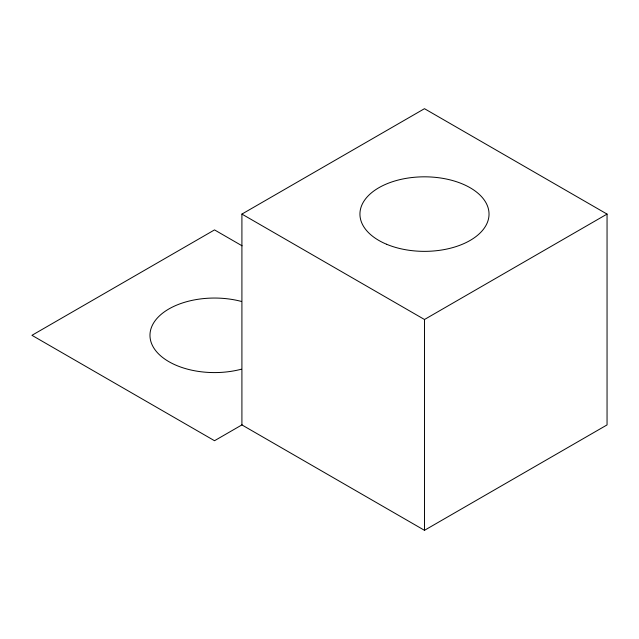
<?xml version="1.0" encoding="UTF-8"?>
<svg xmlns="http://www.w3.org/2000/svg" width="639" height="639" viewBox="0 0 639 639"><rect width="100%" height="100%" fill="white"/><g stroke="black" fill="none" stroke-linecap="round" stroke-linejoin="round"><path stroke-width="0.96" d="M241.909 214.089L424.48 108.686L607.05 214.089L607.05 424.911L424.48 530.314L241.909 424.911L241.909 214.089L424.48 319.5L607.05 214.089M242.077 424.807L214.52 440.718L31.95 335.315L214.52 229.904L242.077 245.815M424.48 319.5L424.48 530.314M241.334 369.214A64.547 37.27 0 0 1 149.973 335.315A64.547 37.27 0 0 1 241.334 301.416M386.603 244.266A64.547 37.27 0 0 0 488.683 217.939A64.547 37.27 0 0 0 398.153 180.062A64.547 37.27 0 0 0 386.603 244.266"/></g></svg>
